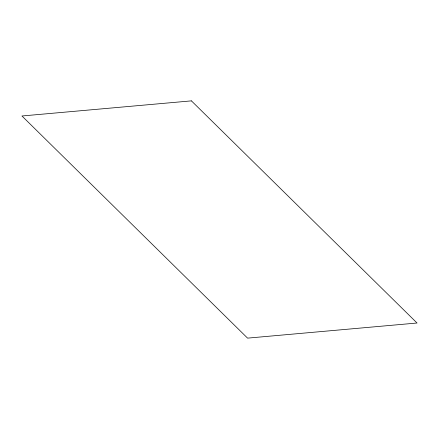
<?xml version="1.0" encoding="UTF-8"?>
<svg xmlns="http://www.w3.org/2000/svg" width="439" height="439" viewBox="0 0 439 439"><rect width="100%" height="100%" fill="white"/><g stroke="black" fill="none" stroke-linecap="round" stroke-linejoin="round"><path stroke-width="0.66" d="M191.415 100.866L21.95 115.984L247.585 338.134L417.05 323.016L191.415 100.866"/></g></svg>
